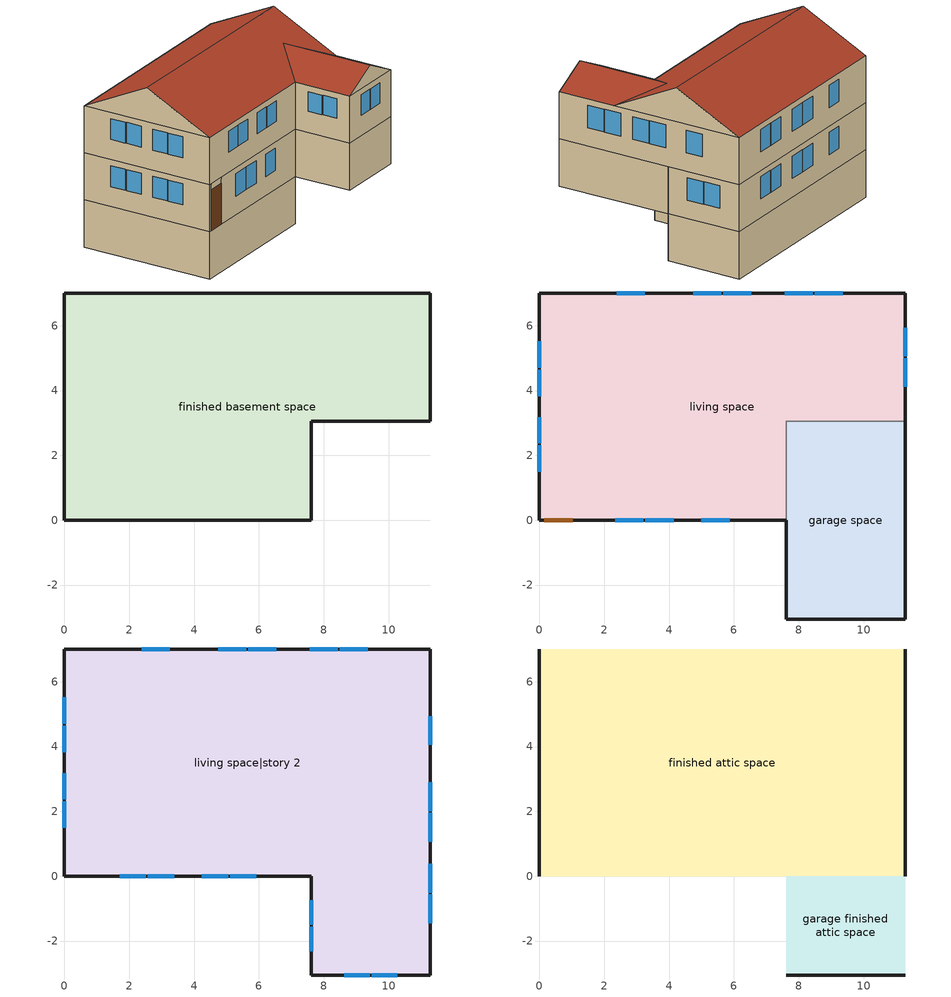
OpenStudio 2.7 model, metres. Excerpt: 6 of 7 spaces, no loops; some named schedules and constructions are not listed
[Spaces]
finished basement space
 floor foundation (FloorFndGrndFinB): 0,0 0,7.01 11.28,7.01 11.28,3.05 7.62,3.05 7.62,0 z-2.44
 wall foundation (WallFndGrndFinB): 0,7.01 0,0 7.62,0 7.62,3.05 11.28,3.05 11.28,7.01 0,7.01 z-2.44:0
garage space
 floor foundation (FloorFndGrndUnfinSlab): 7.62,-3.05 7.62,3.05 11.28,3.05 11.28,-3.05 z0
 wall outside (WallExtUninsUnfin): 7.62,0 7.62,-3.05 11.28,-3.05 11.28,3.05 z0:2.44
 wall to living space (WallIntFinInsUnfin Reversed): 11.28,3.05 7.62,3.05 7.62,0 z0:2.44
living space
 floor to finished basement space (FloorFinUninsFin): 0,0 0,7.01 11.28,7.01 11.28,3.05 7.62,3.05 7.62,0 z0
 wall outside (WallExtInsFin): 11.28,3.05 11.28,7.01 0,7.01 0,0 0.13,0 1.05,0 7.62,0 z0:2.44
 window (WindowConstruction): 2.34,0 3.21,0 / 3.27,0 4.14,0 / 5,0 5.86,0 / 9.35,7.01 8.49,7.01 / 8.43,7.01 7.57,7.01 / 6.53,7.01 5.67,7.01 / 5.61,7.01 4.75,7.01 / 3.25,7.01 2.39,7.01 z0.98:2.13; 0,5.52 0,4.7 / 0,4.64 0,3.83 / 0,3.18 0,2.37 / 0,2.31 0,1.49 z1.05:2.13; 11.28,4.12 11.28,5 / 11.28,5.06 11.28,5.94 z0.96:2.13
 door (Door): 0.15,0 1.02,0 z0:2.13
living space|story 2
 floor to living space (FloorFinUninsFin): 11.28,7.01 11.28,3.05 7.62,3.05 7.62,0 0,0 0,7.01 z2.44
 floor to garage space (FloorFinInsUnfin): 11.28,3.05 11.28,-3.05 7.62,-3.05 7.62,3.05 z2.44
 wall outside (WallExtInsFin): 0,7.01 0,0 7.62,0 7.62,-3.05 11.28,-3.05 11.28,7.01 0,7.01 z2.44:4.88
 window (WindowConstruction): 1.7,0 2.51,0 / 2.57,0 3.38,0 / 4.24,0 5.05,0 / 5.11,0 5.92,0 / 0,5.52 0,4.7 / 0,4.64 0,3.83 / 0,3.18 0,2.37 / 0,2.31 0,1.49 z3.49:4.57; 8.62,-3.05 9.42,-3.05 / 9.48,-3.05 10.27,-3.05 z3.51:4.57; 9.35,7.01 8.49,7.01 / 8.43,7.01 7.57,7.01 / 6.53,7.01 5.67,7.01 / 5.61,7.01 4.75,7.01 / 3.25,7.01 2.39,7.01 z3.42:4.57; 7.62,-0.73 7.62,-1.49 / 7.62,-1.55 7.62,-2.31 z3.56:4.57; 11.28,-1.45 11.28,-0.56 / 11.28,-0.5 11.28,0.38 / 11.28,1.07 11.28,1.95 / 11.28,2.01 11.28,2.9 / 11.28,4.05 11.28,4.94 z3.39:4.57
finished attic space
 floor to living space|story 2 (FloorFinUninsFin): 11.28,7.01 11.28,0 0,0 0,7.01 z4.88
 wall outside (WallExtInsFin): 0,3.51,6.63 0,7.01,4.88 0,0,4.88; 11.28,3.51,6.63 11.28,0,4.88 11.28,7.01,4.88
 roof outside (RoofFinInsExt): 0,3.51,6.63 11.28,3.51,6.63 11.28,7.01,4.88 0,7.01,4.88; 0,3.51,6.63 0,0,4.88 7.62,0,4.88 9.45,1.83,5.79 11.28,0,4.88 11.28,3.51,6.63
garage finished attic space
 floor to living space|story 2 (FloorFinUninsFin): 7.62,-3.05 7.62,0 11.28,0 11.28,-3.05 z4.88
 wall outside (WallExtInsFin): 7.62,-3.05,4.88 11.28,-3.05,4.88 9.45,-3.05,5.79
 roof outside (RoofFinInsExt): 7.62,0,4.88 7.62,-3.05,4.88 9.45,-3.05,5.79 9.45,1.83,5.79; 11.28,0,4.88 9.45,1.83,5.79 9.45,-3.05,5.79 11.28,-3.05,4.88
[Construction]
FloorFinInsUnfin Reversed: Floor Covering, Wood Floor, RoofSheathing, FloorIns
FloorFinUninsFin Reversed: Floor Covering, Wood Floor, RoofSheathing, FloorFinStudAndAirFloor, Drywall 0.5 in.
WallIntFinInsUnfin: WallSheathing, WallStudAndCavity 1
[Schedule:Day]
residential occupants schedule allday1; residential occupants schedule allday2; residential occupants schedule allday3; residential occupants schedule allday4; residential occupants schedule allday5; residential occupants schedule allday6; residential occupants schedule allday7; residential occupants schedule allday8; residential occupants schedule allday9; residential occupants schedule allday10; residential occupants schedule allday11; residential occupants schedule allday12: 7, 0, 1, 8, 0, 0.88, 9, 0, 0.41, 16, 0, 0.24, 17, 0, 0.29, 18, 0, 0.55, 21, 0, 0.9, 24, 0, 1
Window shading schedule allday1; Window shading schedule allday2; Window shading schedule allday3; Window shading schedule allday4; Window shading schedule allday11; Window shading schedule allday12; residential shower schedule allday5; Schedule Day 6; residential bath schedule allday1; residential bath schedule allday2; residential bath schedule allday3; residential bath schedule allday4; residential bath schedule allday6; residential bath schedule allday7; Schedule Day 7; Schedule Day 9; Schedule Day 10; Schedule Day 13; Schedule Day 14; Schedule Day 15; Schedule Day 16; residential dishwasher schedule allday1; residential dishwasher schedule allday2; residential dishwasher schedule allday4; residential dishwasher schedule allday5; residential dishwasher schedule allday7; Schedule Day 17; residential clothes washer schedule allday2; residential clothes washer schedule allday3; residential clothes washer schedule allday4; residential clothes washer schedule allday6; Schedule Day 18; residential clothes dryer gas schedule allday2; residential clothes dryer gas schedule allday3; residential clothes dryer gas schedule allday4; residential clothes dryer gas schedule allday6; Schedule Day 19; Schedule Day 20; res mv_1 dryer exhaust schedule allday2; res mv_1 dryer exhaust schedule allday3; res mv_1 dryer exhaust schedule allday4; res mv_1 dryer exhaust schedule allday6: 24, 0, 0
Window shading schedule allday5; Window shading schedule allday6; Window shading schedule allday7; Window shading schedule allday8; Window shading schedule allday9; Window shading schedule allday10; residential ceiling fan schedule allday1; residential ceiling fan schedule allday2; residential ceiling fan schedule allday3; residential ceiling fan schedule allday4; residential ceiling fan schedule allday5; residential ceiling fan schedule allday6; residential ceiling fan schedule allday7; residential ceiling fan schedule allday8; residential ceiling fan schedule allday9; residential ceiling fan schedule allday10; residential ceiling fan schedule allday11; residential ceiling fan schedule allday12: 24, 0, 1
residential shower schedule allday1: 17, 50, 0, 18, 0, 0.0792065, 18, 10, 0.316826, 24, 0, 0
residential shower schedule allday2: 23, 0, 0, 23, 10, 0.248714, 24, 0, 0
residential shower schedule allday3: 9, 40, 0, 10, 0, 0.319912, 10, 10, 0, 10, 20, 0.464365, 24, 0, 0
residential shower schedule allday4: 8, 10, 0, 8, 20, 0.172128, 8, 30, 0.258193, 24, 0, 0
residential shower schedule allday6: 5, 10, 0, 5, 20, 0.35256, 5, 30, 0.493583, 21, 20, 0, 21, 30, 0.220132, 21, 40, 0.366887, 24, 0, 0
residential shower schedule allday7: 3, 50, 0, 4, 0, 0.157899, 4, 30, 0, 4, 40, 0.489101, 4, 50, 0.0978202, 9, 40, 0, 9, 50, 0.154225, 24, 0, 0
residential sink schedule allday1: 6, 40, 0, 6, 50, 0.0086028, 7, 30, 0, 7, 40, 0.0212629, 11, 50, 0, 12, 0, 0.01205, 12, 10, 0.0746492, 12, 40, 0, 12, 50, 0.0014948, 14, 0, 0, 14, 10, 0.0018914, 14, 30, 0, 14, 40, 0.0430445, 15, 30, 0, 15, 40, 0.0015863, 15, 50, 0.0124771, 16, 0, 0.0140024, 18, 10, 0, 18, 20, 0.0001525, 18, 40, 0, 18, 50, 0.108054, 19, 0, 0.0105552, 19, 10, 0.0058572, 19, 30, 0, 19, 40, 0.002593, 21, 0, 0, 21, 10, 0.0084808, 21, 20, 0.0346858, 22, 10, 0, 22, 20, 0.0104026, 22, 50, 0, 23, 0, 0.0011897, 24, 0, 0
residential sink schedule allday2: 7, 30, 0, 7, 40, 0.0137584, 7, 50, 0, 8, 0, 0.0368517, 9, 50, 0, 10, 0, 0.111562, 10, 10, 0.0028066, 10, 20, 0, 10, 30, 0.0716901, 12, 30, 0, 12, 40, 0.028432, 15, 20, 0, 15, 30, 0.0456376, 17, 20, 0, 17, 30, 0.0330994, 19, 10, 0, 19, 20, 0.0031117, 19, 30, 0.0042709, 24, 0, 0
residential sink schedule allday3: 0, 30, 0, 0, 40, 0.0021049, 3, 30, 0, 3, 40, 0.0138499, 3, 50, 0.0053386, 11, 10, 0, 11, 20, 0.0322758, 11, 30, 0.0024405, 13, 20, 0, 13, 30, 0.0039048, 14, 20, 0, 14, 30, 0.0010677, 16, 30, 0, 16, 40, 0.0026236, 17, 0, 0, 17, 10, 0.0176327, 18, 30, 0, 18, 40, 0.0690055, 22, 20, 0, 22, 30, 0.0258389, 22, 40, 0.0006406, 23, 10, 0, 23, 20, 0.0341672, 24, 0, 0
residential sink schedule allday4: 1, 50, 0, 2, 0, 0.03554, 4, 50, 0, 5, 0, 0.0367907, 7, 0, 0, 7, 10, 0.0053996, 7, 20, 0.0198597, 7, 30, 0.0270592, 8, 20, 0, 8, 30, 0.0179683, 8, 40, 0.0655889, 8, 50, 0.0573215, 9, 0, 0, 9, 10, 0.138987, 10, 30, 0, 10, 40, 0.0021354, 11, 10, 0, 11, 20, 0.144966, 11, 30, 0.143319, 11, 40, 0.0082062, 11, 50, 0.0019829, 12, 0, 0.0206833, 14, 10, 0, 14, 20, 0.0084808, 14, 30, 0.00241, 14, 40, 0, 14, 50, 0.0370653, 15, 50, 0, 16, 0, 0.0349298, 17, 10, 0, 17, 20, 0.0017389, 17, 50, 0, 18, 0, 0.035662, 18, 10, 0.0040268, 19, 0, 0, 19, 10, 0.151373, 22, 20, 0, 22, 30, 0.0772118, 24, 0, 0
residential sink schedule allday5: 0, 10, 0.0152837, 6, 10, 0, 6, 20, 0.202196, 6, 30, 0.354088, 7, 40, 0, 7, 50, 0.0074436, 12, 0, 0, 12, 10, 0.0003356, 12, 20, 0.0276693, 12, 40, 0, 12, 50, 0.0931361, 13, 10, 0, 13, 20, 0.0402379, 14, 10, 0, 14, 20, 0.0084198, 17, 0, 0, 17, 10, 0.050488, 17, 30, 0, 17, 40, 0.0607687, 18, 0, 0, 18, 10, 0.0286455, 19, 30, 0, 19, 40, 0.0096095, 20, 0, 0, 20, 10, 0.0325808, 22, 40, 0, 22, 50, 0.033435, 24, 0, 0
residential sink schedule allday6: 1, 40, 0, 1, 50, 0.156315, 6, 10, 0, 6, 20, 0.0126602, 8, 0, 0, 8, 10, 0.0030506, 8, 20, 0.0008847, 8, 40, 0, 8, 50, 0.0012508, 9, 50, 0, 10, 0, 0.132947, 12, 0, 0, 12, 10, 0.0358756, 13, 40, 0, 13, 50, 0.0626601, 14, 0, 0.0663819, 15, 0, 0, 15, 10, 0.0149481, 15, 50, 0, 16, 0, 0.0352655, 16, 50, 0, 17, 0, 0.0036608, 17, 20, 0, 17, 30, 0.033496, 17, 40, 0, 17, 50, 0.0455765, 18, 0, 0.0424649, 18, 10, 0.0245882, 18, 20, 0.0461866, 18, 30, 0.190055, 18, 40, 0.0491153, 19, 10, 0, 19, 20, 0.0698597, 19, 30, 0, 19, 40, 0.0044844, 19, 50, 0.0025016, 22, 0, 0, 22, 10, 0.0629652, 23, 0, 0, 23, 10, 0.0049115, 24, 0, 0
residential sink schedule allday7: 5, 20, 0, 5, 30, 0.0002135, 5, 40, 0.0007931, 6, 0, 0, 6, 10, 0.0058267, 6, 40, 0, 6, 50, 0.266565, 7, 0, 0.0653753, 7, 10, 0, 7, 20, 0.0323673, 9, 0, 0, 9, 10, 0.0221477, 9, 50, 0, 10, 0, 0.0261134, 11, 40, 0, 11, 50, 0.00964, 12, 20, 0, 12, 30, 0.0394753, 16, 0, 0, 16, 10, 0.158145, 16, 20, 0.0459426, 16, 30, 0.0755339, 16, 40, 0.0537828, 17, 10, 0, 17, 20, 0.140635, 17, 30, 0.0449664, 17, 40, 0.0014338, 18, 40, 0, 18, 50, 0.0034777, 19, 0, 0.0079621, 21, 0, 0, 21, 10, 0.059701, 21, 20, 0.0100061, 22, 40, 0, 22, 50, 0.0027456, 23, 30, 0, 23, 40, 9.15e-05, 23, 50, 0.047895, 24, 0, 0
residential bath schedule allday5: 10, 30, 0, 10, 50, 0.361288, 24, 0, 0
residential hot water distribution schedule allday1; residential hot water distribution schedule allday2; residential hot water distribution schedule allday3; residential hot water distribution schedule allday4; residential hot water distribution schedule allday5; residential hot water distribution schedule allday6; residential hot water distribution schedule allday7; residential hot water distribution schedule allday8; residential hot water distribution schedule allday9; residential hot water distribution schedule allday10; residential hot water distribution schedule allday11; residential hot water distribution schedule allday12: 1, 0, 0.078424, 2, 0, 0.0392749, 4, 0, 0.00981873, 5, 0, 0.0392749, 6, 0, 0.274547, 7, 0, 0.941213, 8, 0, 1, 9, 0, 0.960725, 10, 0, 0.843152, 11, 0, 0.764728, 12, 0, 0.60788, 13, 0, 0.529456, 15, 0, 0.470544, 16, 0, 0.411757, 17, 0, 0.548968, 18, 0, 0.725453, 19, 0, 0.86279, 20, 0, 0.823515, 21, 0, 0.745091, 22, 0, 0.60788, 23, 0, 0.529456, 24, 0, 0.294058
residential heating setpoint allday1; residential heating setpoint allday2; residential heating setpoint allday3; residential heating setpoint allday4; residential heating setpoint allday5; residential heating setpoint allday6; residential heating setpoint allday7; residential heating setpoint allday8; residential heating setpoint allday9; residential heating setpoint allday10; residential heating setpoint allday11; residential heating setpoint allday12: 24, 0, 21.6667
residential cooling setpoint allday1; residential cooling setpoint allday2; residential cooling setpoint allday3; residential cooling setpoint allday4; residential cooling setpoint allday5; residential cooling setpoint allday6; residential cooling setpoint allday7; residential cooling setpoint allday8; residential cooling setpoint allday9; residential cooling setpoint allday10; residential cooling setpoint allday11; residential cooling setpoint allday12: 1, 0, 24.4444, 2, 0, 24.4444, 3, 0, 24.4444, 4, 0, 24.4444, 5, 0, 24.4444, 6, 0, 24.4444, 7, 0, 24.4444, 8, 0, 24.4444, 9, 0, 24.4444, 10, 0, 24.4444, 11, 0, 24.4444, 12, 0, 24.4444, 13, 0, 24.4444, 14, 0, 24.4444, 15, 0, 24.4444, 16, 0, 24.4444, 17, 0, 24.4444, 18, 0, 24.4444, 19, 0, 24.4444, 20, 0, 24.4444, 21, 0, 24.4444, 22, 0, 24.4444, 23, 0, 24.4444, 24, 0, 24.4444
residential ceiling fan benchmark|living space schedule allday1; residential ceiling fan benchmark|living space schedule allday12: 1, 0, 0.559347, 3, 0, 0.517396, 4, 0, 0.503412, 5, 0, 0.461461, 6, 0, 0.503412, 7, 0, 0.601298, 8, 0, 0.657232, 9, 0, 0.475445, 10, 0, 0.321624, 11, 0, 0.335608, 12, 0, 0.349592, 13, 0, 0.335608, 14, 0, 0.391543, 15, 0, 0.433494, 16, 0, 0.447477, 17, 0, 0.545363, 18, 0, 0.741134, 19, 0, 0.880971, 20, 0, 0.936905, 21, 0, 0.99284, 22, 0, 0.964873, 23, 0, 0.825036, 24, 0, 0.699183
residential ceiling fan benchmark|living space schedule allday2: 1, 0, 0.56338, 3, 0, 0.521127, 4, 0, 0.507042, 5, 0, 0.464789, 6, 0, 0.507042, 7, 0, 0.605634, 8, 0, 0.661972, 9, 0, 0.478873, 10, 0, 0.323944, 11, 0, 0.338028, 12, 0, 0.352113, 13, 0, 0.338028, 14, 0, 0.394366, 15, 0, 0.43662, 16, 0, 0.450704, 17, 0, 0.549296, 18, 0, 0.746479, 19, 0, 0.887324, 20, 0, 0.943662, 21, 0, 1, 22, 0, 0.971831, 23, 0, 0.830986, 24, 0, 0.704225
residential ceiling fan benchmark|living space schedule allday3; residential ceiling fan benchmark|living space schedule allday5: 1, 0, 0.445057, 3, 0, 0.411678, 4, 0, 0.400551, 5, 0, 0.367172, 6, 0, 0.400551, 7, 0, 0.478436, 8, 0, 0.522942, 9, 0, 0.378298, 10, 0, 0.255908, 11, 0, 0.267034, 12, 0, 0.278161, 13, 0, 0.267034, 14, 0, 0.31154, 15, 0, 0.344919, 16, 0, 0.356046, 17, 0, 0.433931, 18, 0, 0.5897, 19, 0, 0.700965, 20, 0, 0.74547, 21, 0, 0.789976, 22, 0, 0.767723, 23, 0, 0.656459, 24, 0, 0.556321
residential ceiling fan benchmark|living space schedule allday4: 1, 0, 0.443264, 3, 0, 0.410019, 4, 0, 0.398938, 5, 0, 0.365693, 6, 0, 0.398938, 7, 0, 0.476509, 8, 0, 0.520835, 9, 0, 0.376775, 10, 0, 0.254877, 11, 0, 0.265959, 12, 0, 0.27704, 13, 0, 0.265959, 14, 0, 0.310285, 15, 0, 0.34353, 16, 0, 0.354611, 17, 0, 0.432183, 18, 0, 0.587325, 19, 0, 0.698141, 20, 0, 0.742468, 21, 0, 0.786794, 22, 0, 0.764631, 23, 0, 0.653815, 24, 0, 0.55408
residential ceiling fan benchmark|living space schedule allday6; residential ceiling fan benchmark|living space schedule allday9: 1, 0, 0.370657, 3, 0, 0.342857, 4, 0, 0.333591, 5, 0, 0.305792, 6, 0, 0.333591, 7, 0, 0.398456, 8, 0, 0.435522, 9, 0, 0.315058, 10, 0, 0.213128, 11, 0, 0.222394, 12, 0, 0.23166, 13, 0, 0.222394, 14, 0, 0.25946, 15, 0, 0.287259, 16, 0, 0.296525, 17, 0, 0.36139, 18, 0, 0.49112, 19, 0, 0.583784, 20, 0, 0.62085, 21, 0, 0.657916, 22, 0, 0.639383, 23, 0, 0.546719, 24, 0, 0.463321
residential ceiling fan benchmark|living space schedule allday7; residential ceiling fan benchmark|living space schedule allday8: 1, 0, 0.367968, 3, 0, 0.34037, 4, 0, 0.331171, 5, 0, 0.303573, 6, 0, 0.331171, 7, 0, 0.395565, 8, 0, 0.432362, 9, 0, 0.312772, 10, 0, 0.211581, 11, 0, 0.220781, 12, 0, 0.22998, 13, 0, 0.220781, 14, 0, 0.257577, 15, 0, 0.285175, 16, 0, 0.294374, 17, 0, 0.358768, 18, 0, 0.487557, 19, 0, 0.579549, 20, 0, 0.616346, 21, 0, 0.653142, 22, 0, 0.634744, 23, 0, 0.542752, 24, 0, 0.459959
residential ceiling fan benchmark|living space schedule allday10: 1, 0, 0.443712, 3, 0, 0.410434, 4, 0, 0.399341, 5, 0, 0.366063, 6, 0, 0.399341, 7, 0, 0.476991, 8, 0, 0.521362, 9, 0, 0.377156, 10, 0, 0.255135, 11, 0, 0.266227, 12, 0, 0.27732, 13, 0, 0.266227, 14, 0, 0.310599, 15, 0, 0.343877, 16, 0, 0.35497, 17, 0, 0.43262, 18, 0, 0.587919, 19, 0, 0.698847, 20, 0, 0.743218, 21, 0, 0.787589, 22, 0, 0.765404, 23, 0, 0.654476, 24, 0, 0.55464
residential ceiling fan benchmark|living space schedule allday11: 1, 0, 0.442368, 3, 0, 0.40919, 4, 0, 0.398131, 5, 0, 0.364953, 6, 0, 0.398131, 7, 0, 0.475545, 8, 0, 0.519782, 9, 0, 0.376013, 10, 0, 0.254361, 11, 0, 0.265421, 12, 0, 0.27648, 13, 0, 0.265421, 14, 0, 0.309657, 15, 0, 0.342835, 16, 0, 0.353894, 17, 0, 0.431309, 18, 0, 0.586137, 19, 0, 0.696729, 20, 0, 0.740966, 21, 0, 0.785203, 22, 0, 0.763084, 23, 0, 0.652493, 24, 0, 0.55296
residential refrigerator schedule allday1; residential refrigerator schedule allday12: 1, 0, 0.610949, 2, 0, 0.595675, 3, 0, 0.580401, 4, 0, 0.565128, 6, 0, 0.549854, 7, 0, 0.580401, 8, 0, 0.610949, 10, 0, 0.626223, 12, 0, 0.610949, 15, 0, 0.641496, 16, 0, 0.626223, 17, 0, 0.672044, 18, 0, 0.733139, 19, 0, 0.763686, 20, 0, 0.733139, 21, 0, 0.717865, 22, 0, 0.702591, 23, 0, 0.672044, 24, 0, 0.626223
residential refrigerator schedule allday2: 1, 0, 0.609489, 2, 0, 0.594252, 3, 0, 0.579015, 4, 0, 0.563777, 6, 0, 0.54854, 7, 0, 0.579015, 8, 0, 0.609489, 10, 0, 0.624726, 12, 0, 0.609489, 15, 0, 0.639964, 16, 0, 0.624726, 17, 0, 0.670438, 18, 0, 0.731387, 19, 0, 0.761861, 20, 0, 0.731387, 21, 0, 0.71615, 22, 0, 0.700912, 23, 0, 0.670438, 24, 0, 0.624726
residential refrigerator schedule allday3; residential refrigerator schedule allday4; residential refrigerator schedule allday5: 1, 0, 0.791241, 2, 0, 0.77146, 3, 0, 0.751679, 4, 0, 0.731898, 6, 0, 0.712117, 7, 0, 0.751679, 8, 0, 0.791241, 10, 0, 0.811022, 12, 0, 0.791241, 15, 0, 0.830803, 16, 0, 0.811022, 17, 0, 0.870365, 18, 0, 0.949489, 19, 0, 0.989051, 20, 0, 0.949489, 21, 0, 0.929708, 22, 0, 0.909927, 23, 0, 0.870365, 24, 0, 0.811022
residential refrigerator schedule allday6; residential refrigerator schedule allday7; residential refrigerator schedule allday8; residential refrigerator schedule allday9: 1, 0, 0.8, 2, 0, 0.78, 3, 0, 0.76, 4, 0, 0.74, 6, 0, 0.72, 7, 0, 0.76, 8, 0, 0.8, 10, 0, 0.82, 12, 0, 0.8, 15, 0, 0.84, 16, 0, 0.82, 17, 0, 0.88, 18, 0, 0.96, 19, 0, 1, 20, 0, 0.96, 21, 0, 0.94, 22, 0, 0.92, 23, 0, 0.88, 24, 0, 0.82
residential refrigerator schedule allday10: 1, 0, 0.679562, 2, 0, 0.662573, 3, 0, 0.645584, 4, 0, 0.628595, 6, 0, 0.611606, 7, 0, 0.645584, 8, 0, 0.679562, 10, 0, 0.696551, 12, 0, 0.679562, 15, 0, 0.71354, 16, 0, 0.696551, 17, 0, 0.747518, 18, 0, 0.815474, 19, 0, 0.849453, 20, 0, 0.815474, 21, 0, 0.798485, 22, 0, 0.781496, 23, 0, 0.747518, 24, 0, 0.696551
residential refrigerator schedule allday11: 1, 0, 0.675182, 2, 0, 0.658303, 3, 0, 0.641423, 4, 0, 0.624544, 6, 0, 0.607664, 7, 0, 0.641423, 8, 0, 0.675182, 10, 0, 0.692062, 12, 0, 0.675182, 15, 0, 0.708942, 16, 0, 0.692062, 17, 0, 0.742701, 18, 0, 0.810219, 19, 0, 0.843978, 20, 0, 0.810219, 21, 0, 0.793339, 22, 0, 0.77646, 23, 0, 0.742701, 24, 0, 0.692062
residential range gas|false schedule allday1; residential range gas|false schedule allday2; residential range gas|false schedule allday12: 2, 0, 0.0466667, 4, 0, 0.0266667, 5, 0, 0.0466667, 6, 0, 0.0733333, 7, 0, 0.166667, 8, 0, 0.28, 9, 0, 0.306667, 10, 0, 0.32, 11, 0, 0.28, 12, 0, 0.333333, 13, 0, 0.38, 14, 0, 0.306667, 15, 0, 0.38, 16, 0, 0.293333, 17, 0, 0.613333, 18, 0, 1, 19, 0, 0.78, 20, 0, 0.4, 21, 0, 0.233333, 22, 0, 0.166667, 23, 0, 0.106667, 24, 0, 0.0733333
residential range gas|false schedule allday3; residential range gas|false schedule allday5: 2, 0, 0.0421574, 4, 0, 0.0240899, 5, 0, 0.0421574, 6, 0, 0.0662473, 7, 0, 0.150562, 8, 0, 0.252944, 9, 0, 0.277034, 10, 0, 0.289079, 11, 0, 0.252944, 12, 0, 0.301124, 13, 0, 0.343282, 14, 0, 0.277034, 15, 0, 0.343282, 16, 0, 0.264989, 17, 0, 0.554069, 18, 0, 0.903373, 19, 0, 0.704631, 20, 0, 0.361349, 21, 0, 0.210787, 22, 0, 0.150562, 23, 0, 0.0963598, 24, 0, 0.0662473
residential range gas|false schedule allday4: 2, 0, 0.0419872, 4, 0, 0.0239927, 5, 0, 0.0419872, 6, 0, 0.0659799, 7, 0, 0.149954, 8, 0, 0.251923, 9, 0, 0.275916, 10, 0, 0.287912, 11, 0, 0.251923, 12, 0, 0.299909, 13, 0, 0.341896, 14, 0, 0.275916, 15, 0, 0.341896, 16, 0, 0.26392, 17, 0, 0.551832, 18, 0, 0.899727, 19, 0, 0.701787, 20, 0, 0.359891, 21, 0, 0.209936, 22, 0, 0.149954, 23, 0, 0.0959708, 24, 0, 0.0659799
residential range gas|false schedule allday6; residential range gas|false schedule allday9: 2, 0, 0.0378608, 4, 0, 0.0216348, 5, 0, 0.0378608, 6, 0, 0.0594956, 7, 0, 0.135217, 8, 0, 0.227165, 9, 0, 0.2488, 10, 0, 0.259617, 11, 0, 0.227165, 12, 0, 0.270435, 13, 0, 0.308295, 14, 0, 0.2488, 15, 0, 0.308295, 16, 0, 0.237982, 17, 0, 0.4976, 18, 0, 0.811304, 19, 0, 0.632817, 20, 0, 0.324521, 21, 0, 0.189304, 22, 0, 0.135217, 23, 0, 0.086539, 24, 0, 0.0594956
residential range gas|false schedule allday7; residential range gas|false schedule allday8: 2, 0, 0.0381161, 4, 0, 0.0217806, 5, 0, 0.0381161, 6, 0, 0.0598967, 7, 0, 0.136129, 8, 0, 0.228696, 9, 0, 0.250477, 10, 0, 0.261367, 11, 0, 0.228696, 12, 0, 0.272258, 13, 0, 0.310374, 14, 0, 0.250477, 15, 0, 0.310374, 16, 0, 0.239587, 17, 0, 0.500954, 18, 0, 0.816773, 19, 0, 0.637083, 20, 0, 0.326709, 21, 0, 0.19058, 22, 0, 0.136129, 23, 0, 0.0871225, 24, 0, 0.0598967
residential range gas|false schedule allday10; residential range gas|false schedule allday11: 2, 0, 0.0461562, 4, 0, 0.026375, 5, 0, 0.0461562, 6, 0, 0.0725311, 7, 0, 0.164844, 8, 0, 0.276937, 9, 0, 0.303312, 10, 0, 0.3165, 11, 0, 0.276937, 12, 0, 0.329687, 13, 0, 0.375843, 14, 0, 0.303312, 15, 0, 0.375843, 16, 0, 0.290125, 17, 0, 0.606624, 18, 0, 0.989061, 19, 0, 0.771468, 20, 0, 0.395624, 21, 0, 0.230781, 22, 0, 0.164844, 23, 0, 0.1055, 24, 0, 0.0725311
residential dishwasher schedule allday3: 19, 10, 0, 19, 20, 0.110759, 19, 30, 0.0867938, 19, 40, 0.0406621, 19, 50, 0.100756, 24, 0, 0
residential dishwasher schedule allday6: 11, 50, 0, 12, 0, 0.0857862, 12, 10, 0.0413458, 12, 20, 0.105578, 12, 30, 0.0941346, 20, 40, 0, 20, 50, 0.0610651, 21, 0, 0.0729039, 21, 10, 0.065923, 21, 20, 0.0901044, 21, 30, 0.0751709, 21, 40, 0.0654552, 24, 0, 0
residential clothes washer schedule allday1: 8, 0, 0, 8, 10, 0.0422513, 8, 20, 0.139377, 15, 40, 0, 15, 50, 0.0351558, 24, 0, 0
residential clothes washer schedule allday5: 5, 0, 0, 5, 10, 0.0062714, 5, 20, 0.086794, 5, 30, 0.0340302, 10, 0, 0, 10, 10, 0.0069146, 10, 20, 0.109427, 19, 0, 0, 19, 10, 0.0524824, 20, 10, 0, 20, 20, 0.0193769, 21, 30, 0, 21, 40, 0.0743518, 24, 0, 0
residential clothes washer schedule allday7: 12, 10, 0, 12, 20, 0.0228141, 13, 30, 0, 13, 40, 0.0017487, 24, 0, 0
residential clothes dryer gas schedule allday1: 9, 0, 0, 9, 10, 0.0422513, 9, 20, 0.139377, 16, 40, 0, 16, 50, 0.0351558, 24, 0, 0
residential clothes dryer gas schedule allday5: 6, 0, 0, 6, 10, 0.0062714, 6, 20, 0.086794, 6, 30, 0.0340302, 11, 0, 0, 11, 10, 0.0069146, 11, 20, 0.109427, 20, 0, 0, 20, 10, 0.0524824, 21, 10, 0, 21, 20, 0.0193769, 22, 30, 0, 22, 40, 0.0743518, 24, 0, 0
residential clothes dryer gas schedule allday7: 13, 10, 0, 13, 20, 0.0228141, 14, 30, 0, 14, 40, 0.0017487, 24, 0, 0
residential lighting schedule allday1: 1, 0, 0.123751, 2, 0, 0.0742506, 4, 0, 0.0495004, 5, 0, 0.0550333, 6, 0, 0.151005, 7, 0, 0.354518, 8, 0, 0.448634, 9, 0, 0.476771, 10, 0, 0.490088, 11, 0, 0.476763, 12, 0, 0.458301, 13, 0, 0.444976, 14, 0, 0.441055, 15, 0, 0.447927, 16, 0, 0.48986, 17, 0, 0.601585, 18, 0, 0.797807, 19, 0, 0.978646, 20, 0, 0.990805, 21, 0, 0.822578, 22, 0, 0.620621, 23, 0, 0.536431, 24, 0, 0.249225
residential lighting schedule allday2: 1, 0, 0.123751, 2, 0, 0.0742506, 4, 0, 0.0495004, 5, 0, 0.0547503, 6, 0, 0.149594, 7, 0, 0.351204, 8, 0, 0.44444, 9, 0, 0.470027, 10, 0, 0.480931, 11, 0, 0.467731, 12, 0, 0.449442, 13, 0, 0.436241, 14, 0, 0.432357, 15, 0, 0.435458, 16, 0, 0.457541, 17, 0, 0.526174, 18, 0, 0.674382, 19, 0, 0.867815, 20, 0, 0.979613, 21, 0, 0.912905, 22, 0, 0.727145, 23, 0, 0.638088, 24, 0, 0.249225
residential lighting schedule allday3: 1, 0, 0.123751, 2, 0, 0.0742506, 4, 0, 0.0495004, 5, 0, 0.0539769, 6, 0, 0.145737, 7, 0, 0.342151, 8, 0, 0.432984, 9, 0, 0.451822, 10, 0, 0.456356, 11, 0, 0.443495, 12, 0, 0.425678, 13, 0, 0.412817, 14, 0, 0.409033, 15, 0, 0.410444, 16, 0, 0.422423, 17, 0, 0.463778, 18, 0, 0.567207, 19, 0, 0.736351, 20, 0, 0.89541, 21, 0, 0.928337, 22, 0, 0.807462, 23, 0, 0.499769, 24, 0, 0.249225
residential lighting schedule allday4: 1, 0, 0.123751, 2, 0, 0.0742506, 4, 0, 0.0495004, 5, 0, 0.0529206, 6, 0, 0.14047, 7, 0, 0.329784, 8, 0, 0.417334, 9, 0, 0.427474, 10, 0, 0.423826, 11, 0, 0.411431, 12, 0, 0.394257, 13, 0, 0.381861, 14, 0, 0.378214, 15, 0, 0.377995, 16, 0, 0.379305, 17, 0, 0.386076, 18, 0, 0.412203, 19, 0, 0.483741, 20, 0, 0.618803, 21, 0, 0.782651, 22, 0, 0.880006, 23, 0, 0.59731, 24, 0, 0.249225
residential lighting schedule allday5: 1, 0, 0.123751, 2, 0, 0.0742506, 4, 0, 0.0495004, 5, 0, 0.0518642, 6, 0, 0.135202, 7, 0, 0.317417, 8, 0, 0.401684, 9, 0, 0.403727, 10, 0, 0.392499, 11, 0, 0.380568, 12, 0, 0.364039, 13, 0, 0.352108, 14, 0, 0.348597, 15, 0, 0.348344, 16, 0, 0.349185, 17, 0, 0.353494, 18, 0, 0.37052, 19, 0, 0.419884, 20, 0, 0.522801, 21, 0, 0.670504, 22, 0, 0.799058, 23, 0, 0.582332, 24, 0, 0.249225
residential lighting schedule allday6: 1, 0, 0.123751, 2, 0, 0.0742506, 4, 0, 0.0495004, 5, 0, 0.0510908, 6, 0, 0.131346, 7, 0, 0.308364, 8, 0, 0.390227, 9, 0, 0.386724, 10, 0, 0.370329, 11, 0, 0.358738, 12, 0, 0.34268, 13, 0, 0.33109, 14, 0, 0.327679, 15, 0, 0.327431, 16, 0, 0.328169, 17, 0, 0.3317, 18, 0, 0.345176, 19, 0, 0.384002, 20, 0, 0.467137, 21, 0, 0.595227, 22, 0, 0.726082, 23, 0, 0.557461, 24, 0, 0.249225
residential lighting schedule allday7: 1, 0, 0.123751, 2, 0, 0.0742506, 4, 0, 0.0495004, 5, 0, 0.0508078, 6, 0, 0.129935, 7, 0, 0.30505, 8, 0, 0.386033, 9, 0, 0.380581, 10, 0, 0.362375, 11, 0, 0.350909, 12, 0, 0.335023, 13, 0, 0.323557, 14, 0, 0.320183, 15, 0, 0.319942, 16, 0, 0.320696, 17, 0, 0.324296, 18, 0, 0.337983, 19, 0, 0.377272, 20, 0, 0.461059, 21, 0, 0.589559, 22, 0, 0.71999, 23, 0, 0.553959, 24, 0, 0.249225
residential lighting schedule allday8: 1, 0, 0.123751, 2, 0, 0.0742506, 4, 0, 0.0495004, 5, 0, 0.0510908, 6, 0, 0.131346, 7, 0, 0.308364, 8, 0, 0.390227, 9, 0, 0.386724, 10, 0, 0.370329, 11, 0, 0.358738, 12, 0, 0.34268, 13, 0, 0.33109, 14, 0, 0.327679, 15, 0, 0.327463, 16, 0, 0.328508, 17, 0, 0.333671, 18, 0, 0.353343, 19, 0, 0.408235, 20, 0, 0.517996, 21, 0, 0.667796, 22, 0, 0.788015, 23, 0, 0.571055, 24, 0, 0.249225
residential lighting schedule allday9: 1, 0, 0.123751, 2, 0, 0.0742506, 4, 0, 0.0495004, 5, 0, 0.0518642, 6, 0, 0.135202, 7, 0, 0.317417, 8, 0, 0.401684, 9, 0, 0.403727, 10, 0, 0.392499, 11, 0, 0.380568, 12, 0, 0.364039, 13, 0, 0.352108, 14, 0, 0.348597, 15, 0, 0.34858, 16, 0, 0.351275, 17, 0, 0.363405, 18, 0, 0.404274, 19, 0, 0.501103, 20, 0, 0.656115, 21, 0, 0.806081, 22, 0, 0.850995, 23, 0, 0.561051, 24, 0, 0.249225
residential lighting schedule allday10: 1, 0, 0.123751, 2, 0, 0.0742506, 4, 0, 0.0495004, 5, 0, 0.0529206, 6, 0, 0.14047, 7, 0, 0.329784, 8, 0, 0.417334, 9, 0, 0.427474, 10, 0, 0.423826, 11, 0, 0.411431, 12, 0, 0.394257, 13, 0, 0.381861, 14, 0, 0.378214, 15, 0, 0.378919, 16, 0, 0.386741, 17, 0, 0.41682, 18, 0, 0.500557, 19, 0, 0.655466, 20, 0, 0.829225, 21, 0, 0.905334, 22, 0, 0.820928, 23, 0, 0.509707, 24, 0, 0.249225
residential lighting schedule allday11: 1, 0, 0.123751, 2, 0, 0.0742506, 4, 0, 0.0495004, 5, 0, 0.0539769, 6, 0, 0.145737, 7, 0, 0.342151, 8, 0, 0.432984, 9, 0, 0.451822, 10, 0, 0.456356, 11, 0, 0.443495, 12, 0, 0.425678, 13, 0, 0.412817, 14, 0, 0.409033, 15, 0, 0.421324, 16, 0, 0.481818, 17, 0, 0.61218, 18, 0, 0.804217, 19, 0, 0.945912, 20, 0, 0.918658, 21, 0, 0.747013, 22, 0, 0.56552, 23, 0, 0.493046, 24, 0, 0.249225
residential lighting schedule allday12: 1, 0, 0.123751, 2, 0, 0.0742506, 4, 0, 0.0495004, 5, 0, 0.0547503, 6, 0, 0.149594, 7, 0, 0.351204, 8, 0, 0.44444, 9, 0, 0.470027, 10, 0, 0.480931, 11, 0, 0.467731, 12, 0, 0.449442, 13, 0, 0.436241, 14, 0, 0.432357, 15, 0, 0.445561, 16, 0, 0.513103, 17, 0, 0.660674, 18, 0, 0.869445, 19, 0, 1, 20, 0, 0.932675, 21, 0, 0.731582, 22, 0, 0.553643, 23, 0, 0.488328, 24, 0, 0.249225
residential misc plug loads schedule allday1; residential misc plug loads schedule allday12: 1, 0, 0.655649, 2, 0, 0.618183, 3, 0, 0.599451, 4, 0, 0.580718, 5, 0, 0.599451, 6, 0, 0.618183, 7, 0, 0.693115, 8, 0, 0.786779, 11, 0, 0.805512, 12, 0, 0.824245, 14, 0, 0.842977, 15, 0, 0.824245, 16, 0, 0.86171, 17, 0, 0.899176, 18, 0, 0.974107, 19, 0, 0.99284, 20, 0, 0.936642, 21, 0, 0.880443, 22, 0, 0.842977, 23, 0, 0.749313, 24, 0, 0.674382
residential misc plug loads schedule allday2: 1, 0, 0.660377, 2, 0, 0.622642, 3, 0, 0.603774, 4, 0, 0.584906, 5, 0, 0.603774, 6, 0, 0.622642, 7, 0, 0.698113, 8, 0, 0.792453, 11, 0, 0.811321, 12, 0, 0.830189, 14, 0, 0.849057, 15, 0, 0.830189, 16, 0, 0.867925, 17, 0, 0.90566, 18, 0, 0.981132, 19, 0, 1, 20, 0, 0.943396, 21, 0, 0.886792, 22, 0, 0.849057, 23, 0, 0.754717, 24, 0, 0.679245
residential misc plug loads schedule allday3; residential misc plug loads schedule allday5: 1, 0, 0.521682, 2, 0, 0.491872, 3, 0, 0.476967, 4, 0, 0.462062, 5, 0, 0.476967, 6, 0, 0.491872, 7, 0, 0.551493, 8, 0, 0.626019, 11, 0, 0.640924, 12, 0, 0.655829, 14, 0, 0.670734, 15, 0, 0.655829, 16, 0, 0.68564, 17, 0, 0.71545, 18, 0, 0.775071, 19, 0, 0.789976, 20, 0, 0.745261, 21, 0, 0.700545, 22, 0, 0.670734, 23, 0, 0.596208, 24, 0, 0.536588
residential misc plug loads schedule allday4: 1, 0, 0.519581, 2, 0, 0.489891, 3, 0, 0.475045, 4, 0, 0.4602, 5, 0, 0.475045, 6, 0, 0.489891, 7, 0, 0.549271, 8, 0, 0.623497, 11, 0, 0.638342, 12, 0, 0.653187, 14, 0, 0.668033, 15, 0, 0.653187, 16, 0, 0.682878, 17, 0, 0.712568, 18, 0, 0.771949, 19, 0, 0.786794, 20, 0, 0.742258, 21, 0, 0.697723, 22, 0, 0.668033, 23, 0, 0.593807, 24, 0, 0.534426
residential misc plug loads schedule allday6; residential misc plug loads schedule allday9: 1, 0, 0.434473, 2, 0, 0.409646, 3, 0, 0.397232, 4, 0, 0.384819, 5, 0, 0.397232, 6, 0, 0.409646, 7, 0, 0.4593, 8, 0, 0.521367, 11, 0, 0.533781, 12, 0, 0.546194, 14, 0, 0.558608, 15, 0, 0.546194, 16, 0, 0.571021, 17, 0, 0.595848, 18, 0, 0.645502, 19, 0, 0.657916, 20, 0, 0.620675, 21, 0, 0.583435, 22, 0, 0.558608, 23, 0, 0.49654, 24, 0, 0.446886
residential misc plug loads schedule allday7; residential misc plug loads schedule allday8: 1, 0, 0.43132, 2, 0, 0.406674, 3, 0, 0.39435, 4, 0, 0.382027, 5, 0, 0.39435, 6, 0, 0.406674, 7, 0, 0.455967, 8, 0, 0.517585, 11, 0, 0.529908, 12, 0, 0.542231, 14, 0, 0.554555, 15, 0, 0.542231, 16, 0, 0.566878, 17, 0, 0.591525, 18, 0, 0.640819, 19, 0, 0.653142, 20, 0, 0.616172, 21, 0, 0.579202, 22, 0, 0.554555, 23, 0, 0.492938, 24, 0, 0.443644
residential misc plug loads schedule allday10: 1, 0, 0.520106, 2, 0, 0.490386, 3, 0, 0.475526, 4, 0, 0.460666, 5, 0, 0.475526, 6, 0, 0.490386, 7, 0, 0.549827, 8, 0, 0.624128, 11, 0, 0.638988, 12, 0, 0.653848, 14, 0, 0.668708, 15, 0, 0.653848, 16, 0, 0.683568, 17, 0, 0.713289, 18, 0, 0.772729, 19, 0, 0.787589, 20, 0, 0.743009, 21, 0, 0.698428, 22, 0, 0.668708, 23, 0, 0.594407, 24, 0, 0.534966
residential misc plug loads schedule allday11: 1, 0, 0.51853, 2, 0, 0.4889, 3, 0, 0.474085, 4, 0, 0.45927, 5, 0, 0.474085, 6, 0, 0.4889, 7, 0, 0.54816, 8, 0, 0.622236, 11, 0, 0.637051, 12, 0, 0.651867, 14, 0, 0.666682, 15, 0, 0.651867, 16, 0, 0.681497, 17, 0, 0.711127, 18, 0, 0.770388, 19, 0, 0.785203, 20, 0, 0.740757, 21, 0, 0.696312, 22, 0, 0.666682, 23, 0, 0.592606, 24, 0, 0.533345
res nv_1 temp schedule allday1; res nv_1 temp schedule allday2; res nv_1 temp schedule allday3; res nv_1 temp schedule allday4; res nv_1 temp schedule allday11; res nv_1 temp schedule allday12: 24, 0, 23.8889
res nv_1 temp schedule allday5; res nv_1 temp schedule allday6; res nv_1 temp schedule allday10: 24, 0, 22.2222
res nv_1 temp schedule allday7; res nv_1 temp schedule allday8; res nv_1 temp schedule allday9: 1, 0, 22.2222, 24, 0, 22.2222
res nv_1 availability schedule allday1 on; res nv_1 availability schedule allday1 on 1; res nv_1 availability schedule allday1 on 2; res nv_1 availability schedule allday1 on 3; res nv_1 availability schedule allday1 on 4; res nv_1 availability schedule allday1 on 5; res nv_1 availability schedule allday1 on 6; res nv_1 availability schedule allday1 on 7; res nv_1 availability schedule allday1 on 8; res nv_1 availability schedule allday1 on 9; res nv_1 availability schedule allday1 on 10; res nv_1 availability schedule allday1 on 11: 1, 0, 1, 2, 0, 1, 3, 0, 1, 4, 0, 1, 5, 0, 1, 6, 0, 1, 7, 0, 1, 8, 0, 1, 9, 0, 1, 10, 0, 1, 11, 0, 1, 12, 0, 1, 13, 0, 1, 14, 0, 1, 15, 0, 1, 16, 0, 1, 17, 0, 1, 18, 0, 1, 19, 0, 1, 20, 0, 1, 21, 0, 1, 22, 0, 1, 23, 0, 1, 24, 0, 1
res mv_1 range exhaust schedule allday1; res mv_1 range exhaust schedule allday2; res mv_1 range exhaust schedule allday3; res mv_1 range exhaust schedule allday4; res mv_1 range exhaust schedule allday5; res mv_1 range exhaust schedule allday6; res mv_1 range exhaust schedule allday7; res mv_1 range exhaust schedule allday8; res mv_1 range exhaust schedule allday9; res mv_1 range exhaust schedule allday10; res mv_1 range exhaust schedule allday11; res mv_1 range exhaust schedule allday12: 15, 0, 0, 16, 0, 1, 24, 0, 0
res mv_1 bath exhaust schedule allday1; res mv_1 bath exhaust schedule allday2; res mv_1 bath exhaust schedule allday3; res mv_1 bath exhaust schedule allday4; res mv_1 bath exhaust schedule allday5; res mv_1 bath exhaust schedule allday6; res mv_1 bath exhaust schedule allday7; res mv_1 bath exhaust schedule allday8; res mv_1 bath exhaust schedule allday9; res mv_1 bath exhaust schedule allday10; res mv_1 bath exhaust schedule allday11; res mv_1 bath exhaust schedule allday12: 4, 0, 0, 5, 0, 1, 24, 0, 0
res mv_1 dryer exhaust schedule allday1: 7, 0, 0, 7, 10, 0.1, 8, 10, 1, 8, 20, 0.9, 14, 40, 0, 14, 50, 0.8, 15, 0, 1, 15, 10, 0.6, 24, 0, 0
res mv_1 dryer exhaust schedule allday5: 4, 0, 0, 4, 10, 0.2, 5, 40, 1, 5, 50, 0.1, 9, 0, 0, 9, 10, 0.1, 10, 10, 1, 10, 20, 0.9, 18, 0, 0, 18, 10, 0.5, 18, 20, 1, 18, 30, 0.9, 19, 10, 0, 19, 20, 0.1, 19, 40, 1, 19, 50, 0.3, 20, 30, 0, 20, 40, 0.7, 20, 50, 1, 21, 0, 0.7, 24, 0, 0
res mv_1 dryer exhaust schedule allday7: 11, 10, 0, 11, 20, 0.2, 11, 40, 1, 11, 50, 0.2, 12, 30, 0, 12, 40, 0.7, 12, 50, 1, 13, 0, 0.7, 24, 0, 0
[Schedule:Rule] Apply Sunday=Yes; Apply Monday=Yes; Apply Tuesday=Yes; Apply Wednesday=Yes; Apply Thursday=Yes; Apply Friday=Yes; Apply Saturday=Yes
Name | Schedule Ruleset | Rule Order | Day Schedule | Date Specification Type | Specific Month 1 | Specific Day 1 | Specific Month 2 | Specific Day 2 | Specific Month 3 | Specific Day 3 | Specific Month 4 | Specific Day 4 | Specific Month 5 | Specific Day 5 | Specific Month 6 | Specific Day 6 | Specific Month 7 | Specific Day 7 | Specific Month 8 | Specific Day 8 | Specific Month 9 | Specific Day 9 | Specific Month 10 | Specific Day 10 | Specific Month 11 | Specific Day 11 | Specific Month 12 | Specific Day 12 | Specific Month 13 | Specific Day 13 | Specific Month 14 | Specific Day 14 | Specific Month 15 | Specific Day 15 | Specific Month 16 | Specific Day 16 | Specific Month 17 | Specific Day 17 | Specific Month 18 | Specific Day 18 | Specific Month 19 | Specific Day 19 | Specific Month 20 | Specific Day 20 | Specific Month 21 | Specific Day 21 | Specific Month 22 | Specific Day 22 | Specific Month 23 | Specific Day 23 | Specific Month 24 | Specific Day 24 | Specific Month 25 | Specific Day 25 | Specific Month 26 | Specific Day 26 | Specific Month 27 | Specific Day 27 | Specific Month 28 | Specific Day 28 | Specific Month 29 | Specific Day 29 | Specific Month 30 | Specific Day 30 | Specific Month 31 | Specific Day 31 | Specific Month 32 | Specific Day 32 | Specific Month 33 | Specific Day 33 | Specific Month 34 | Specific Day 34 | Specific Month 35 | Specific Day 35 | Specific Month 36 | Specific Day 36 | Specific Month 37 | Specific Day 37 | Specific Month 38 | Specific Day 38 | Specific Month 39 | Specific Day 39 | Specific Month 40 | Specific Day 40 | Specific Month 41 | Specific Day 41 | Specific Month 42 | Specific Day 42 | Specific Month 43 | Specific Day 43 | Specific Month 44 | Specific Day 44 | Specific Month 45 | Specific Day 45 | Specific Month 46 | Specific Day 46 | Specific Month 47 | Specific Day 47 | Specific Month 48 | Specific Day 48 | Specific Month 49 | Specific Day 49 | Specific Month 50 | Specific Day 50 | Specific Month 51 | Specific Day 51 | Specific Month 52 | Specific Day 52 | Specific Month 53 | Specific Day 53 | Start Month | Start Day | End Month | End Day
residential sink schedule allday ruleset3 | residential sink schedule | 4 | residential sink schedule allday3 | SpecificDates | 1 | 3 | 1 | 10 | 1 | 17 | 1 | 24 | 1 | 31 | 2 | 7 | 2 | 14 | 2 | 21 | 2 | 28 | 3 | 7 | 3 | 14 | 3 | 21 | 3 | 28 | 4 | 4 | 4 | 11 | 4 | 18 | 4 | 25 | 5 | 2 | 5 | 9 | 5 | 16 | 5 | 23 | 5 | 30 | 6 | 6 | 6 | 13 | 6 | 20 | 6 | 27 | 7 | 4 | 7 | 11 | 7 | 18 | 7 | 25 | 8 | 1 | 8 | 8 | 8 | 15 | 8 | 22 | 8 | 29 | 9 | 5 | 9 | 12 | 9 | 19 | 9 | 26 | 10 | 3 | 10 | 10 | 10 | 17 | 10 | 24 | 10 | 31 | 11 | 7 | 11 | 14 | 11 | 21 | 11 | 28 | 12 | 5 | 12 | 12 | 12 | 19 | 12 | 26
residential sink schedule allday ruleset4 | residential sink schedule | 3 | residential sink schedule allday4 | SpecificDates | 1 | 4 | 1 | 11 | 1 | 18 | 1 | 25 | 2 | 1 | 2 | 8 | 2 | 15 | 2 | 22 | 3 | 1 | 3 | 8 | 3 | 15 | 3 | 22 | 3 | 29 | 4 | 5 | 4 | 12 | 4 | 19 | 4 | 26 | 5 | 3 | 5 | 10 | 5 | 17 | 5 | 24 | 5 | 31 | 6 | 7 | 6 | 14 | 6 | 21 | 6 | 28 | 7 | 5 | 7 | 12 | 7 | 19 | 7 | 26 | 8 | 2 | 8 | 9 | 8 | 16 | 8 | 23 | 8 | 30 | 9 | 6 | 9 | 13 | 9 | 20 | 9 | 27 | 10 | 4 | 10 | 11 | 10 | 18 | 10 | 25 | 11 | 1 | 11 | 8 | 11 | 15 | 11 | 22 | 11 | 29 | 12 | 6 | 12 | 13 | 12 | 20 | 12 | 27
residential sink schedule allday ruleset5 | residential sink schedule | 2 | residential sink schedule allday5 | SpecificDates | 1 | 5 | 1 | 12 | 1 | 19 | 1 | 26 | 2 | 2 | 2 | 9 | 2 | 16 | 2 | 23 | 3 | 2 | 3 | 9 | 3 | 16 | 3 | 23 | 3 | 30 | 4 | 6 | 4 | 13 | 4 | 20 | 4 | 27 | 5 | 4 | 5 | 11 | 5 | 18 | 5 | 25 | 6 | 1 | 6 | 8 | 6 | 15 | 6 | 22 | 6 | 29 | 7 | 6 | 7 | 13 | 7 | 20 | 7 | 27 | 8 | 3 | 8 | 10 | 8 | 17 | 8 | 24 | 8 | 31 | 9 | 7 | 9 | 14 | 9 | 21 | 9 | 28 | 10 | 5 | 10 | 12 | 10 | 19 | 10 | 26 | 11 | 2 | 11 | 9 | 11 | 16 | 11 | 23 | 11 | 30 | 12 | 7 | 12 | 14 | 12 | 21 | 12 | 28
residential sink schedule allday ruleset6 | residential sink schedule | 1 | residential sink schedule allday6 | SpecificDates | 1 | 6 | 1 | 13 | 1 | 20 | 1 | 27 | 2 | 3 | 2 | 10 | 2 | 17 | 2 | 24 | 3 | 3 | 3 | 10 | 3 | 17 | 3 | 24 | 3 | 31 | 4 | 7 | 4 | 14 | 4 | 21 | 4 | 28 | 5 | 5 | 5 | 12 | 5 | 19 | 5 | 26 | 6 | 2 | 6 | 9 | 6 | 16 | 6 | 23 | 6 | 30 | 7 | 7 | 7 | 14 | 7 | 21 | 7 | 28 | 8 | 4 | 8 | 11 | 8 | 18 | 8 | 25 | 9 | 1 | 9 | 8 | 9 | 15 | 9 | 22 | 9 | 29 | 10 | 6 | 10 | 13 | 10 | 20 | 10 | 27 | 11 | 3 | 11 | 10 | 11 | 17 | 11 | 24 | 12 | 1 | 12 | 8 | 12 | 15 | 12 | 22 | 12 | 29
residential sink schedule allday ruleset7 | residential sink schedule | 0 | residential sink schedule allday7 | SpecificDates | 1 | 7 | 1 | 14 | 1 | 21 | 1 | 28 | 2 | 4 | 2 | 11 | 2 | 18 | 2 | 25 | 3 | 4 | 3 | 11 | 3 | 18 | 3 | 25 | 4 | 1 | 4 | 8 | 4 | 15 | 4 | 22 | 4 | 29 | 5 | 6 | 5 | 13 | 5 | 20 | 5 | 27 | 6 | 3 | 6 | 10 | 6 | 17 | 6 | 24 | 7 | 1 | 7 | 8 | 7 | 15 | 7 | 22 | 7 | 29 | 8 | 5 | 8 | 12 | 8 | 19 | 8 | 26 | 9 | 2 | 9 | 9 | 9 | 16 | 9 | 23 | 9 | 30 | 10 | 7 | 10 | 14 | 10 | 21 | 10 | 28 | 11 | 4 | 11 | 11 | 11 | 18 | 11 | 25 | 12 | 2 | 12 | 9 | 12 | 16 | 12 | 23 | 12 | 30
residential bath schedule allday ruleset1 | residential bath schedule | 6 | residential bath schedule allday1 | SpecificDates | 1 | 1 | 1 | 8 | 1 | 15 | 1 | 22 | 1 | 29 | 2 | 5 | 2 | 12 | 2 | 19 | 2 | 26 | 3 | 5 | 3 | 12 | 3 | 19 | 3 | 26 | 4 | 2 | 4 | 9 | 4 | 16 | 4 | 23 | 4 | 30 | 5 | 7 | 5 | 14 | 5 | 21 | 5 | 28 | 6 | 4 | 6 | 11 | 6 | 18 | 6 | 25 | 7 | 2 | 7 | 9 | 7 | 16 | 7 | 23 | 7 | 30 | 8 | 6 | 8 | 13 | 8 | 20 | 8 | 27 | 9 | 3 | 9 | 10 | 9 | 17 | 9 | 24 | 10 | 1 | 10 | 8 | 10 | 15 | 10 | 22 | 10 | 29 | 11 | 5 | 11 | 12 | 11 | 19 | 11 | 26 | 12 | 3 | 12 | 10 | 12 | 17 | 12 | 24 | 12 | 31
residential bath schedule allday ruleset2 | residential bath schedule | 5 | residential bath schedule allday2 | SpecificDates | 1 | 2 | 1 | 9 | 1 | 16 | 1 | 23 | 1 | 30 | 2 | 6 | 2 | 13 | 2 | 20 | 2 | 27 | 3 | 6 | 3 | 13 | 3 | 20 | 3 | 27 | 4 | 3 | 4 | 10 | 4 | 17 | 4 | 24 | 5 | 1 | 5 | 8 | 5 | 15 | 5 | 22 | 5 | 29 | 6 | 5 | 6 | 12 | 6 | 19 | 6 | 26 | 7 | 3 | 7 | 10 | 7 | 17 | 7 | 24 | 7 | 31 | 8 | 7 | 8 | 14 | 8 | 21 | 8 | 28 | 9 | 4 | 9 | 11 | 9 | 18 | 9 | 25 | 10 | 2 | 10 | 9 | 10 | 16 | 10 | 23 | 10 | 30 | 11 | 6 | 11 | 13 | 11 | 20 | 11 | 27 | 12 | 4 | 12 | 11 | 12 | 18 | 12 | 25
residential bath schedule allday ruleset3 | residential bath schedule | 4 | residential bath schedule allday3 | SpecificDates | 1 | 3 | 1 | 10 | 1 | 17 | 1 | 24 | 1 | 31 | 2 | 7 | 2 | 14 | 2 | 21 | 2 | 28 | 3 | 7 | 3 | 14 | 3 | 21 | 3 | 28 | 4 | 4 | 4 | 11 | 4 | 18 | 4 | 25 | 5 | 2 | 5 | 9 | 5 | 16 | 5 | 23 | 5 | 30 | 6 | 6 | 6 | 13 | 6 | 20 | 6 | 27 | 7 | 4 | 7 | 11 | 7 | 18 | 7 | 25 | 8 | 1 | 8 | 8 | 8 | 15 | 8 | 22 | 8 | 29 | 9 | 5 | 9 | 12 | 9 | 19 | 9 | 26 | 10 | 3 | 10 | 10 | 10 | 17 | 10 | 24 | 10 | 31 | 11 | 7 | 11 | 14 | 11 | 21 | 11 | 28 | 12 | 5 | 12 | 12 | 12 | 19 | 12 | 26
residential bath schedule allday ruleset4 | residential bath schedule | 3 | residential bath schedule allday4 | SpecificDates | 1 | 4 | 1 | 11 | 1 | 18 | 1 | 25 | 2 | 1 | 2 | 8 | 2 | 15 | 2 | 22 | 3 | 1 | 3 | 8 | 3 | 15 | 3 | 22 | 3 | 29 | 4 | 5 | 4 | 12 | 4 | 19 | 4 | 26 | 5 | 3 | 5 | 10 | 5 | 17 | 5 | 24 | 5 | 31 | 6 | 7 | 6 | 14 | 6 | 21 | 6 | 28 | 7 | 5 | 7 | 12 | 7 | 19 | 7 | 26 | 8 | 2 | 8 | 9 | 8 | 16 | 8 | 23 | 8 | 30 | 9 | 6 | 9 | 13 | 9 | 20 | 9 | 27 | 10 | 4 | 10 | 11 | 10 | 18 | 10 | 25 | 11 | 1 | 11 | 8 | 11 | 15 | 11 | 22 | 11 | 29 | 12 | 6 | 12 | 13 | 12 | 20 | 12 | 27
residential bath schedule allday ruleset5 | residential bath schedule | 2 | residential bath schedule allday5 | SpecificDates | 1 | 5 | 1 | 12 | 1 | 19 | 1 | 26 | 2 | 2 | 2 | 9 | 2 | 16 | 2 | 23 | 3 | 2 | 3 | 9 | 3 | 16 | 3 | 23 | 3 | 30 | 4 | 6 | 4 | 13 | 4 | 20 | 4 | 27 | 5 | 4 | 5 | 11 | 5 | 18 | 5 | 25 | 6 | 1 | 6 | 8 | 6 | 15 | 6 | 22 | 6 | 29 | 7 | 6 | 7 | 13 | 7 | 20 | 7 | 27 | 8 | 3 | 8 | 10 | 8 | 17 | 8 | 24 | 8 | 31 | 9 | 7 | 9 | 14 | 9 | 21 | 9 | 28 | 10 | 5 | 10 | 12 | 10 | 19 | 10 | 26 | 11 | 2 | 11 | 9 | 11 | 16 | 11 | 23 | 11 | 30 | 12 | 7 | 12 | 14 | 12 | 21 | 12 | 28
residential bath schedule allday ruleset6 | residential bath schedule | 1 | residential bath schedule allday6 | SpecificDates | 1 | 6 | 1 | 13 | 1 | 20 | 1 | 27 | 2 | 3 | 2 | 10 | 2 | 17 | 2 | 24 | 3 | 3 | 3 | 10 | 3 | 17 | 3 | 24 | 3 | 31 | 4 | 7 | 4 | 14 | 4 | 21 | 4 | 28 | 5 | 5 | 5 | 12 | 5 | 19 | 5 | 26 | 6 | 2 | 6 | 9 | 6 | 16 | 6 | 23 | 6 | 30 | 7 | 7 | 7 | 14 | 7 | 21 | 7 | 28 | 8 | 4 | 8 | 11 | 8 | 18 | 8 | 25 | 9 | 1 | 9 | 8 | 9 | 15 | 9 | 22 | 9 | 29 | 10 | 6 | 10 | 13 | 10 | 20 | 10 | 27 | 11 | 3 | 11 | 10 | 11 | 17 | 11 | 24 | 12 | 1 | 12 | 8 | 12 | 15 | 12 | 22 | 12 | 29
residential bath schedule allday ruleset7 | residential bath schedule | 0 | residential bath schedule allday7 | SpecificDates | 1 | 7 | 1 | 14 | 1 | 21 | 1 | 28 | 2 | 4 | 2 | 11 | 2 | 18 | 2 | 25 | 3 | 4 | 3 | 11 | 3 | 18 | 3 | 25 | 4 | 1 | 4 | 8 | 4 | 15 | 4 | 22 | 4 | 29 | 5 | 6 | 5 | 13 | 5 | 20 | 5 | 27 | 6 | 3 | 6 | 10 | 6 | 17 | 6 | 24 | 7 | 1 | 7 | 8 | 7 | 15 | 7 | 22 | 7 | 29 | 8 | 5 | 8 | 12 | 8 | 19 | 8 | 26 | 9 | 2 | 9 | 9 | 9 | 16 | 9 | 23 | 9 | 30 | 10 | 7 | 10 | 14 | 10 | 21 | 10 | 28 | 11 | 4 | 11 | 11 | 11 | 18 | 11 | 25 | 12 | 2 | 12 | 9 | 12 | 16 | 12 | 23 | 12 | 30
residential hot water distribution schedule allday ruleset1 | residential hot water distribution schedule | 11 | residential hot water distribution schedule allday1 | DateRange |  |  |  |  |  |  |  |  |  |  |  |  |  |  |  |  |  |  |  |  |  |  |  |  |  |  |  |  |  |  |  |  |  |  |  |  |  |  |  |  |  |  |  |  |  |  |  |  |  |  |  |  |  |  |  |  |  |  |  |  |  |  |  |  |  |  |  |  |  |  |  |  |  |  |  |  |  |  |  |  |  |  |  |  |  |  |  |  |  |  |  |  |  |  |  |  |  |  |  |  |  |  |  |  |  |  | 1 | 1 | 1 | 31
residential hot water distribution schedule allday ruleset2 | residential hot water distribution schedule | 10 | residential hot water distribution schedule allday2 | DateRange |  |  |  |  |  |  |  |  |  |  |  |  |  |  |  |  |  |  |  |  |  |  |  |  |  |  |  |  |  |  |  |  |  |  |  |  |  |  |  |  |  |  |  |  |  |  |  |  |  |  |  |  |  |  |  |  |  |  |  |  |  |  |  |  |  |  |  |  |  |  |  |  |  |  |  |  |  |  |  |  |  |  |  |  |  |  |  |  |  |  |  |  |  |  |  |  |  |  |  |  |  |  |  |  |  |  | 2 | 1 | 2 | 28
residential hot water distribution schedule allday ruleset3 | residential hot water distribution schedule | 9 | residential hot water distribution schedule allday3 | DateRange |  |  |  |  |  |  |  |  |  |  |  |  |  |  |  |  |  |  |  |  |  |  |  |  |  |  |  |  |  |  |  |  |  |  |  |  |  |  |  |  |  |  |  |  |  |  |  |  |  |  |  |  |  |  |  |  |  |  |  |  |  |  |  |  |  |  |  |  |  |  |  |  |  |  |  |  |  |  |  |  |  |  |  |  |  |  |  |  |  |  |  |  |  |  |  |  |  |  |  |  |  |  |  |  |  |  | 3 | 1 | 3 | 31
residential hot water distribution schedule allday ruleset4 | residential hot water distribution schedule | 8 | residential hot water distribution schedule allday4 | DateRange |  |  |  |  |  |  |  |  |  |  |  |  |  |  |  |  |  |  |  |  |  |  |  |  |  |  |  |  |  |  |  |  |  |  |  |  |  |  |  |  |  |  |  |  |  |  |  |  |  |  |  |  |  |  |  |  |  |  |  |  |  |  |  |  |  |  |  |  |  |  |  |  |  |  |  |  |  |  |  |  |  |  |  |  |  |  |  |  |  |  |  |  |  |  |  |  |  |  |  |  |  |  |  |  |  |  | 4 | 1 | 4 | 30
residential hot water distribution schedule allday ruleset5 | residential hot water distribution schedule | 7 | residential hot water distribution schedule allday5 | DateRange |  |  |  |  |  |  |  |  |  |  |  |  |  |  |  |  |  |  |  |  |  |  |  |  |  |  |  |  |  |  |  |  |  |  |  |  |  |  |  |  |  |  |  |  |  |  |  |  |  |  |  |  |  |  |  |  |  |  |  |  |  |  |  |  |  |  |  |  |  |  |  |  |  |  |  |  |  |  |  |  |  |  |  |  |  |  |  |  |  |  |  |  |  |  |  |  |  |  |  |  |  |  |  |  |  |  | 5 | 1 | 5 | 31
residential hot water distribution schedule allday ruleset6 | residential hot water distribution schedule | 6 | residential hot water distribution schedule allday6 | DateRange |  |  |  |  |  |  |  |  |  |  |  |  |  |  |  |  |  |  |  |  |  |  |  |  |  |  |  |  |  |  |  |  |  |  |  |  |  |  |  |  |  |  |  |  |  |  |  |  |  |  |  |  |  |  |  |  |  |  |  |  |  |  |  |  |  |  |  |  |  |  |  |  |  |  |  |  |  |  |  |  |  |  |  |  |  |  |  |  |  |  |  |  |  |  |  |  |  |  |  |  |  |  |  |  |  |  | 6 | 1 | 6 | 30
residential hot water distribution schedule allday ruleset7 | residential hot water distribution schedule | 5 | residential hot water distribution schedule allday7 | DateRange |  |  |  |  |  |  |  |  |  |  |  |  |  |  |  |  |  |  |  |  |  |  |  |  |  |  |  |  |  |  |  |  |  |  |  |  |  |  |  |  |  |  |  |  |  |  |  |  |  |  |  |  |  |  |  |  |  |  |  |  |  |  |  |  |  |  |  |  |  |  |  |  |  |  |  |  |  |  |  |  |  |  |  |  |  |  |  |  |  |  |  |  |  |  |  |  |  |  |  |  |  |  |  |  |  |  | 7 | 1 | 7 | 31
residential hot water distribution schedule allday ruleset8 | residential hot water distribution schedule | 4 | residential hot water distribution schedule allday8 | DateRange |  |  |  |  |  |  |  |  |  |  |  |  |  |  |  |  |  |  |  |  |  |  |  |  |  |  |  |  |  |  |  |  |  |  |  |  |  |  |  |  |  |  |  |  |  |  |  |  |  |  |  |  |  |  |  |  |  |  |  |  |  |  |  |  |  |  |  |  |  |  |  |  |  |  |  |  |  |  |  |  |  |  |  |  |  |  |  |  |  |  |  |  |  |  |  |  |  |  |  |  |  |  |  |  |  |  | 8 | 1 | 8 | 31
residential hot water distribution schedule allday ruleset9 | residential hot water distribution schedule | 3 | residential hot water distribution schedule allday9 | DateRange |  |  |  |  |  |  |  |  |  |  |  |  |  |  |  |  |  |  |  |  |  |  |  |  |  |  |  |  |  |  |  |  |  |  |  |  |  |  |  |  |  |  |  |  |  |  |  |  |  |  |  |  |  |  |  |  |  |  |  |  |  |  |  |  |  |  |  |  |  |  |  |  |  |  |  |  |  |  |  |  |  |  |  |  |  |  |  |  |  |  |  |  |  |  |  |  |  |  |  |  |  |  |  |  |  |  | 9 | 1 | 9 | 30
residential hot water distribution schedule allday ruleset10 | residential hot water distribution schedule | 2 | residential hot water distribution schedule allday10 | DateRange |  |  |  |  |  |  |  |  |  |  |  |  |  |  |  |  |  |  |  |  |  |  |  |  |  |  |  |  |  |  |  |  |  |  |  |  |  |  |  |  |  |  |  |  |  |  |  |  |  |  |  |  |  |  |  |  |  |  |  |  |  |  |  |  |  |  |  |  |  |  |  |  |  |  |  |  |  |  |  |  |  |  |  |  |  |  |  |  |  |  |  |  |  |  |  |  |  |  |  |  |  |  |  |  |  |  | 10 | 1 | 10 | 31
